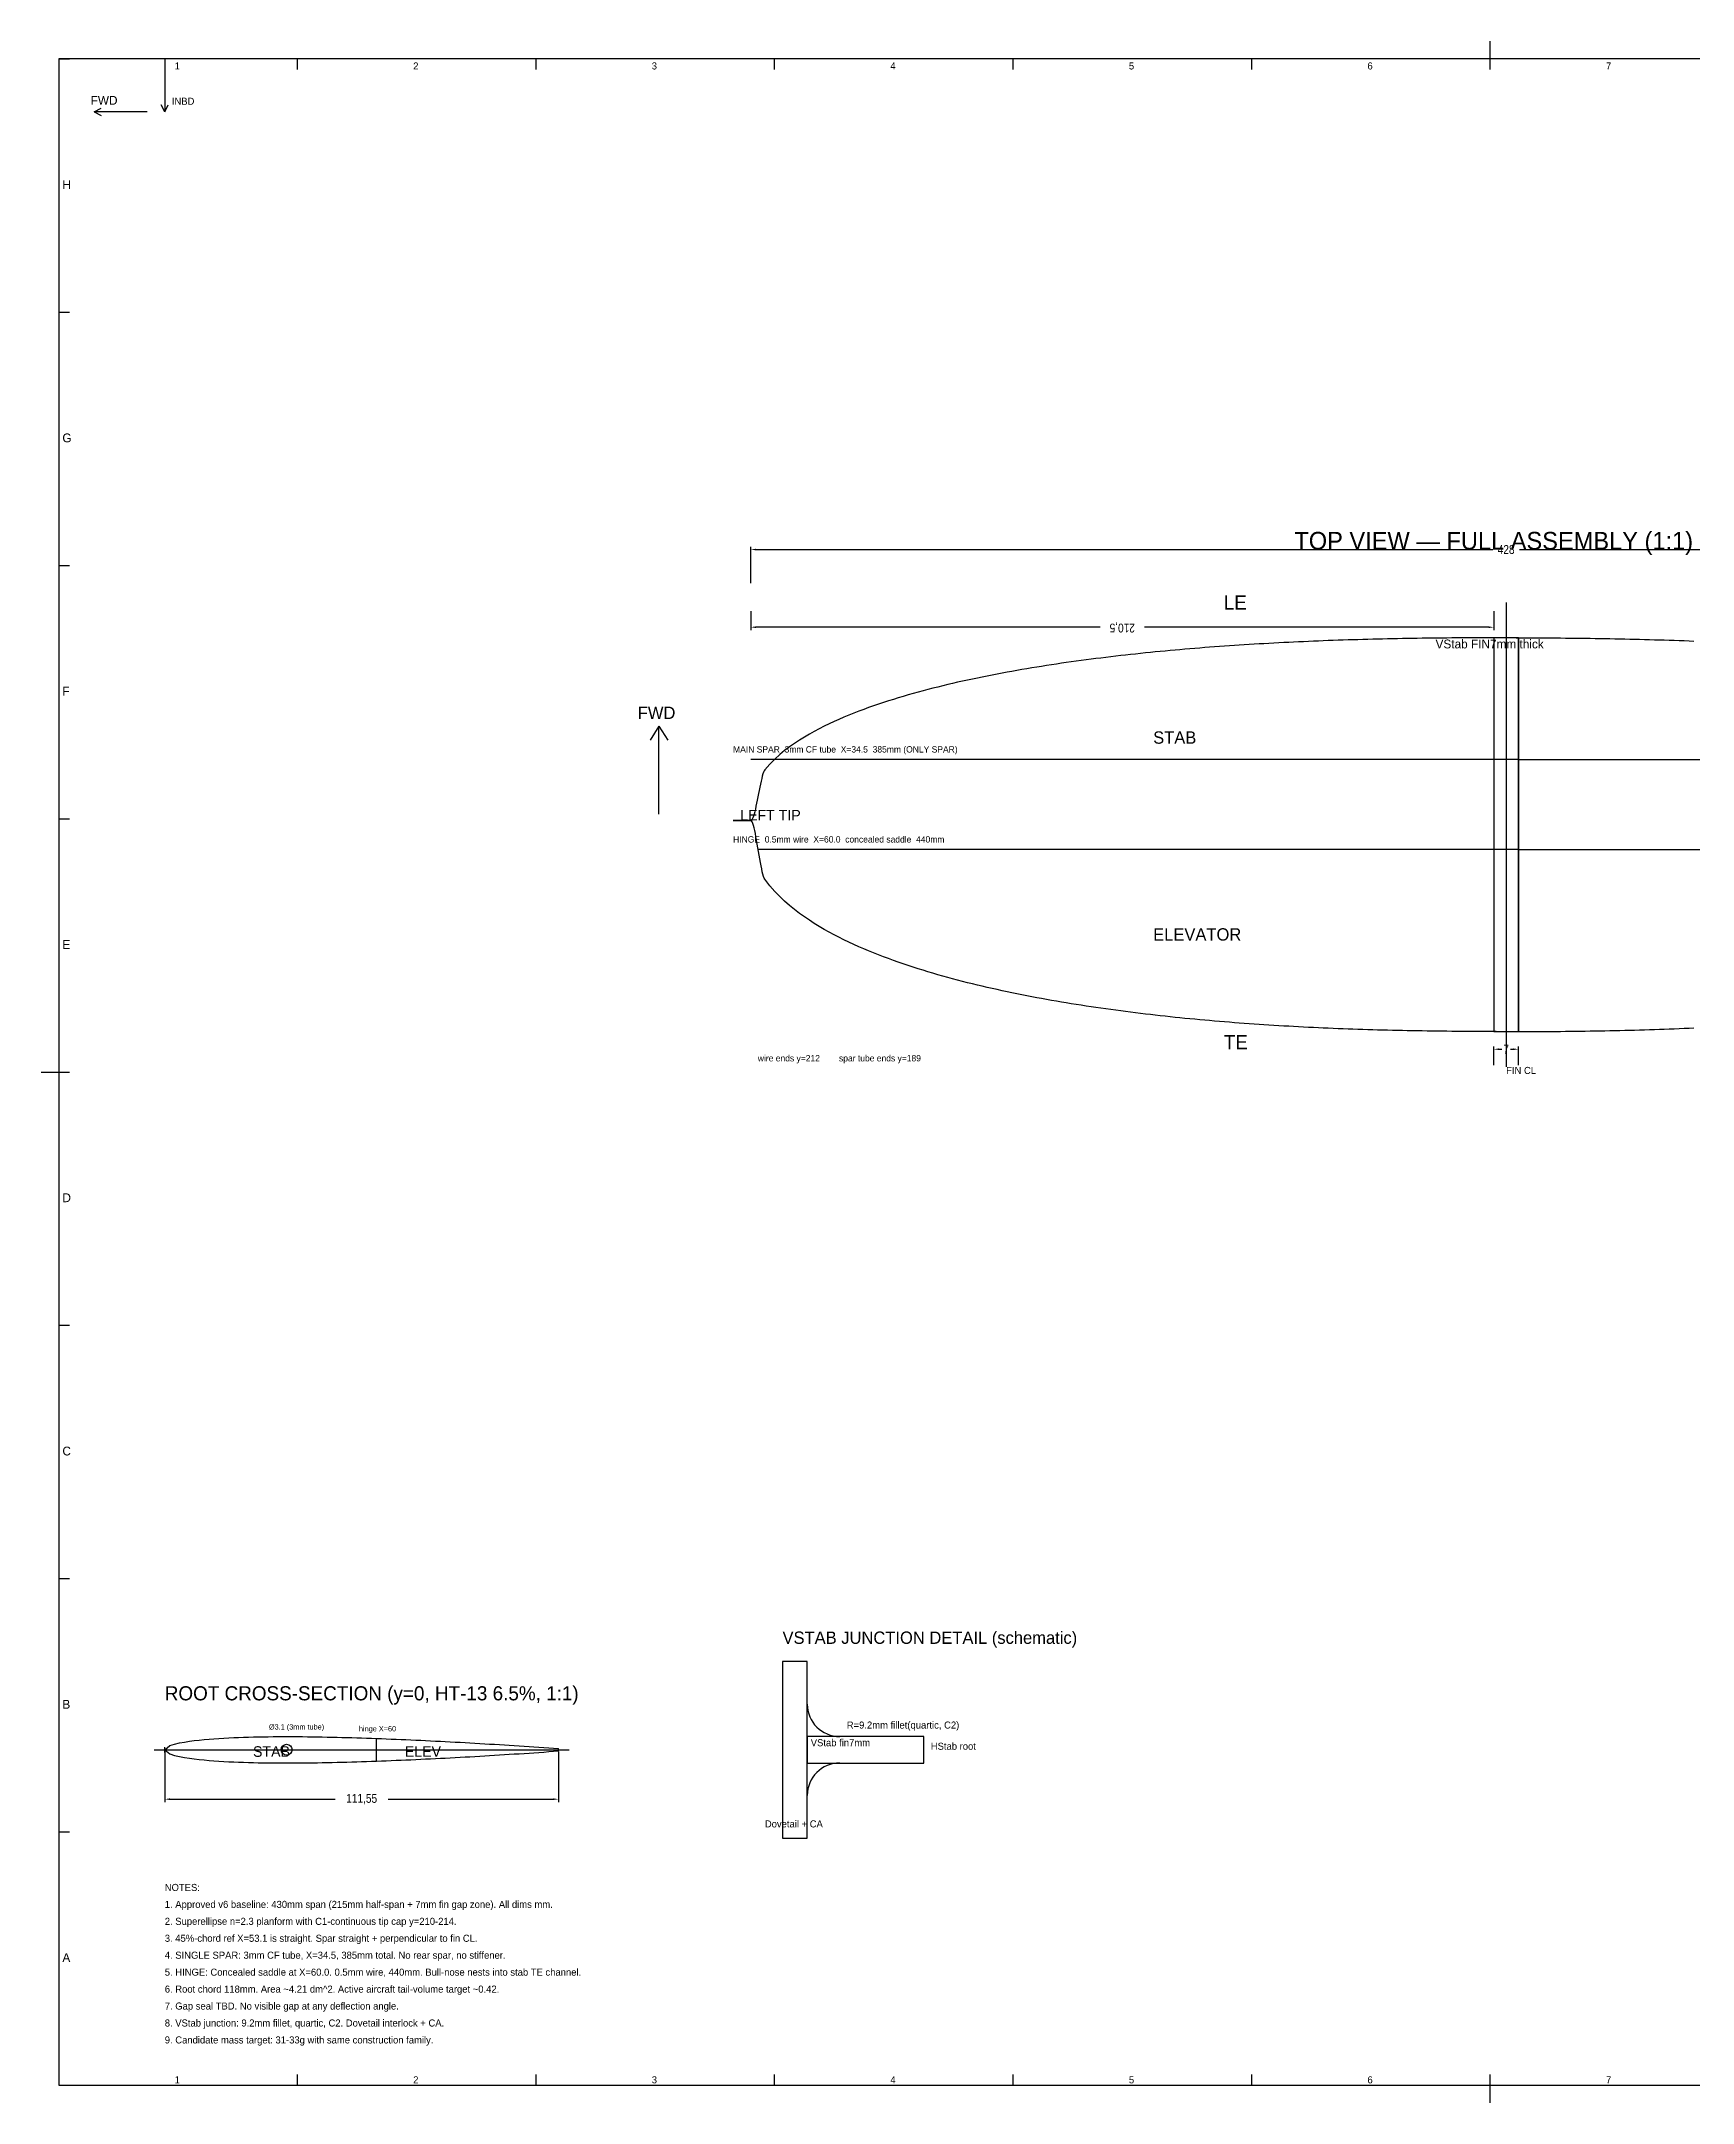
# Model space of a CAD drawing. Header units: metres. Extents: x 15 to 836, y 5 to 589.
# Drawn here: x 15 to 483, y 5 to 589 of the extents above; entities that cross this region are included whole.
import ezdxf

# ---------------------------------------------------------------- set-up
doc = ezdxf.new("R2010")
doc.units = ezdxf.units.M
for name, color, linetype in [('BORDER', 7, 'Continuous'), ('CENTERLINE', 5, 'Continuous'), ('HIDDEN', 7, 'Continuous'), ('ORIENTATION', 7, 'Continuous'), ('OUTLINE', 7, 'Continuous'), ('SECTION', 4, 'Continuous'), ('SPAR', 3, 'Continuous'), ('TEXT', 7, 'Continuous')]:
    doc.layers.add(name, color=color, linetype=linetype)
doc.styles.add('OpenSansCondensed-Light', font='OpenSansCondensed-Light.ttf')
doc.dimstyles.new('AEROFORGE', dxfattribs={"dimtxt": 2.5, "dimasz": 1.5, "dimexe": 0.8, "dimexo": 0.5, "dimgap": 0.6, "dimtad": 1, "dimcen": 2.5, "dimazin": 3, "dimtfac": 1, "dimtmove": 0, "dimatfit": 3})

# ---------------------------------------------------------------- blocks, each defined once
blk = doc.blocks.new('_CLOSEDFILLED')
at = {"color": 0, "linetype": 'BYBLOCK'}
blk.add_solid([(-1, 0.16), (0, 0), (-1, -0.16)], dxfattribs=at)
blk = doc.blocks.new('*D1')
for p, q in [((216, 435.5), (216, 445.8)), ((217.5, 445), (426.25, 445)), ((433.75, 445), (642.5, 445)), ((644, 435.5), (644, 445.8))]:
    blk.add_line(p, q)
at = {"layer": 'Defpoints'}
for p in [(216, 445), (216, 435), (644, 435)]:
    blk.add_point(p, dxfattribs=at)
at = {"xscale": 1.5, "yscale": 1.5, "rotation": 180}
blk.add_blockref('_CLOSEDFILLED', (216, 445), dxfattribs=at)
at = {"xscale": 1.5, "yscale": 1.5}
blk.add_blockref('_CLOSEDFILLED', (644, 445), dxfattribs=at)
at = {"insert": (430, 445), "char_height": 2.5, "attachment_point": 5, "style": 'OpenSansCondensed-Light'}
blk.add_mtext('428', dxfattribs=at)
blk = doc.blocks.new('*D2')
for p, q in [((216, 427.5), (216, 422.2)), ((426.5, 427.5), (426.5, 422.2)), ((315, 423), (217.5, 423)), ((425, 423), (327.5, 423))]:
    blk.add_line(p, q)
at = {"layer": 'Defpoints'}
for p in [(216, 428), (426.5, 428), (426.5, 423)]:
    blk.add_point(p, dxfattribs=at)
at = {"xscale": 1.5, "yscale": 1.5}
for p, rotation in [((216, 423), 180), ((426.5, 423), 360)]:
    blk.add_blockref('_CLOSEDFILLED', p, dxfattribs=dict(at, rotation=rotation))
at = {"insert": (321.25, 423), "char_height": 2.5, "attachment_point": 5, "rotation": 180, "style": 'OpenSansCondensed-Light'}
blk.add_mtext('210,5', dxfattribs=at)
blk = doc.blocks.new('*D4')
for p, q in [((426.5, 298.95), (426.5, 304.25)), ((433.5, 298.95), (433.5, 304.25)), ((428, 303.45), (428.75, 303.45)), ((431.25, 303.45), (432, 303.45))]:
    blk.add_line(p, q)
at = {"layer": 'Defpoints'}
for p in [(426.5, 303.45), (426.5, 298.45), (433.5, 298.45)]:
    blk.add_point(p, dxfattribs=at)
at = {"xscale": 1.5, "yscale": 1.5, "rotation": 180}
blk.add_blockref('_CLOSEDFILLED', (426.5, 303.45), dxfattribs=at)
at = {"xscale": 1.5, "yscale": 1.5}
blk.add_blockref('_CLOSEDFILLED', (433.5, 303.45), dxfattribs=at)
at = {"insert": (430, 303.45), "char_height": 2.5, "attachment_point": 5, "style": 'OpenSansCondensed-Light'}
blk.add_mtext('7', dxfattribs=at)
blk = doc.blocks.new('*D5')
for p, q in [((50, 104.5), (50, 90.2)), ((161.55, 104.5), (161.55, 90.2)), ((51.5, 91), (98.275, 91)), ((113.275, 91), (160.05, 91))]:
    blk.add_line(p, q)
at = {"layer": 'Defpoints'}
for p in [(50, 105), (161.55, 105), (50, 91)]:
    blk.add_point(p, dxfattribs=at)
at = {"xscale": 1.5, "yscale": 1.5, "rotation": 180}
blk.add_blockref('_CLOSEDFILLED', (50, 91), dxfattribs=at)
at = {"xscale": 1.5, "yscale": 1.5}
blk.add_blockref('_CLOSEDFILLED', (161.55, 91), dxfattribs=at)
at = {"insert": (105.775, 91), "char_height": 2.5, "attachment_point": 5, "style": 'OpenSansCondensed-Light'}
blk.add_mtext('111,55', dxfattribs=at)

msp = doc.modelspace()

# ---------------------------------------------------------------- linework, layer by layer
at = {"layer": 'BORDER'}
for p, q in [((831, 584), (20, 584)), ((20, 584), (20, 10)), ((20, 584), (23, 584)), ((87.583, 581), (87.583, 584)), ((155.167, 581), (155.167, 584)), ((222.75, 581), (222.75, 584)), ((290.333, 581), (290.333, 584)), ((357.917, 581), (357.917, 584)), ((425.5, 584), (425.5, 589)), ((425.5, 581), (425.5, 584)), ((20, 512.25), (23, 512.25)), ((20, 440.5), (23, 440.5)), ((20, 368.75), (23, 368.75)), ((15, 297), (20, 297)), ((20, 297), (23, 297)), ((20, 225.25), (23, 225.25)), ((20, 153.5), (23, 153.5)), ((20, 81.75), (23, 81.75)), ((87.583, 10), (87.583, 13)), ((155.167, 10), (155.167, 13)), ((222.75, 10), (222.75, 13)), ((290.333, 10), (290.333, 13)), ((357.917, 10), (357.917, 13)), ((425.5, 10), (425.5, 13)), ((20, 10), (831, 10)), ((425.5, 5), (425.5, 10))]:
    msp.add_line(p, q, dxfattribs=at)
at = {"layer": 'CENTERLINE'}
for p, q in [((430, 430), (430, 298.45)), ((426.5, 360), (218, 360)), ((433.5, 360), (642, 360)), ((110, 101.791), (110, 108.209)), ((47, 105), (164.55, 105))]:
    msp.add_line(p, q, dxfattribs=at)
at = {"layer": 'HIDDEN'}
for p, q in [((241, 385.5), (216, 385.5)), ((433.5, 385.5), (426.5, 385.5)), ((433.5, 360), (426.5, 360))]:
    msp.add_line(p, q, dxfattribs=at)
msp.add_lwpolyline([(426.5, 420), (426.5, 308.45), (433.5, 308.45), (433.5, 420), (426.5, 420)], dxfattribs=at)
at = {"layer": 'ORIENTATION'}
for p, q in [((50, 584), (50, 569)), ((30, 569), (32, 570)), ((45, 569), (30, 569)), ((30, 569), (32, 568)), ((50, 569), (49, 571)), ((50, 569), (51, 571)), ((190, 395), (187.5, 391)), ((190, 370), (190, 395)), ((190, 395), (192.5, 391))]:
    msp.add_line(p, q, dxfattribs=at)
at = {"layer": 'OUTLINE'}
for p, q in [((319.4, 414.784), (318, 414.619)), ((320.8, 414.945), (319.4, 414.784)), ((322.2, 415.103), (320.8, 414.945)), ((323.6, 415.258), (322.2, 415.103)), ((325, 415.409), (323.6, 415.258)), ((326.4, 415.558), (325, 415.409)), ((327.8, 415.703), (326.4, 415.558)), ((329.2, 415.845), (327.8, 415.703)), ((330.6, 415.983), (329.2, 415.845)), ((332, 416.119), (330.6, 415.983)), ((333.4, 416.252), (332, 416.119)), ((334.8, 416.382), (333.4, 416.252)), ((336.2, 416.509), (334.8, 416.382)), ((337.6, 416.633), (336.2, 416.509)), ((339, 416.754), (337.6, 416.633)), ((340.4, 416.873), (339, 416.754)), ((341.8, 416.988), (340.4, 416.873)), ((343.2, 417.101), (341.8, 416.988)), ((344.6, 417.212), (343.2, 417.101)), ((346, 417.32), (344.6, 417.212)), ((347.4, 417.425), (346, 417.32)), ((348.8, 417.527), (347.4, 417.425)), ((350.2, 417.627), (348.8, 417.527)), ((351.6, 417.725), (350.2, 417.627)), ((353, 417.82), (351.6, 417.725)), ((354.4, 417.912), (353, 417.82)), ((355.8, 418.002), (354.4, 417.912)), ((357.2, 418.09), (355.8, 418.002)), ((358.6, 418.176), (357.2, 418.09)), ((360, 418.259), (358.6, 418.176)), ((361.4, 418.339), (360, 418.259)), ((362.8, 418.418), (361.4, 418.339)), ((364.2, 418.494), (362.8, 418.418)), ((365.6, 418.568), (364.2, 418.494)), ((367, 418.64), (365.6, 418.568)), ((368.4, 418.71), (367, 418.64)), ((369.8, 418.777), (368.4, 418.71)), ((371.2, 418.843), (369.8, 418.777)), ((372.6, 418.906), (371.2, 418.843)), ((374, 418.967), (372.6, 418.906)), ((375.4, 419.026), (374, 418.967)), ((376.8, 419.083), (375.4, 419.026)), ((378.2, 419.139), (376.8, 419.083)), ((379.6, 419.192), (378.2, 419.139)), ((381, 419.243), (379.6, 419.192)), ((382.4, 419.292), (381, 419.243)), ((383.8, 419.34), (382.4, 419.292)), ((385.2, 419.385), (383.8, 419.34)), ((386.6, 419.429), (385.2, 419.385)), ((388, 419.47), (386.6, 419.429)), ((389.4, 419.51), (388, 419.47)), ((390.8, 419.549), (389.4, 419.51)), ((392.2, 419.585), (390.8, 419.549)), ((393.6, 419.62), (392.2, 419.585)), ((395, 419.653), (393.6, 419.62)), ((396.4, 419.684), (395, 419.653)), ((397.8, 419.713), (396.4, 419.684)), ((399.2, 419.741), (397.8, 419.713)), ((400.6, 419.768), (399.2, 419.741)), ((402, 419.792), (400.6, 419.768)), ((403.4, 419.816), (402, 419.792)), ((404.8, 419.837), (403.4, 419.816)), ((406.2, 419.857), (404.8, 419.837)), ((407.6, 419.876), (406.2, 419.857)), ((409, 419.893), (407.6, 419.876)), ((410.4, 419.909), (409, 419.893)), ((411.8, 419.923), (410.4, 419.909)), ((413.2, 419.936), (411.8, 419.923)), ((414.6, 419.948), (413.2, 419.936)), ((416, 419.958), (414.6, 419.948)), ((417.4, 419.967), (416, 419.958)), ((418.8, 419.975), (417.4, 419.967)), ((420.2, 419.981), (418.8, 419.975)), ((421.6, 419.987), (420.2, 419.981)), ((423, 419.991), (421.6, 419.987)), ((424.4, 419.995), (423, 419.991)), ((425.8, 419.997), (424.4, 419.995)), ((427.2, 419.999), (425.8, 419.997)), ((426.5, 420), (426.5, 308.45)), ((426.5, 420), (426.5, 419.998)), ((432.8, 419.999), (434.2, 419.997)), ((433.5, 420), (433.5, 308.45)), ((433.5, 420), (433.5, 419.998)), ((434.2, 419.997), (435.6, 419.995)), ((435.6, 419.995), (437, 419.991)), ((437, 419.991), (438.4, 419.987)), ((438.4, 419.987), (439.8, 419.981)), ((439.8, 419.981), (441.2, 419.975)), ((441.2, 419.975), (442.6, 419.967)), ((442.6, 419.967), (444, 419.958)), ((444, 419.958), (445.4, 419.948)), ((445.4, 419.948), (446.8, 419.936)), ((446.8, 419.936), (448.2, 419.923)), ((448.2, 419.923), (449.6, 419.909)), ((449.6, 419.909), (451, 419.893)), ((451, 419.893), (452.4, 419.876)), ((452.4, 419.876), (453.8, 419.857)), ((453.8, 419.857), (455.2, 419.837)), ((455.2, 419.837), (456.6, 419.816)), ((456.6, 419.816), (458, 419.792)), ((458, 419.792), (459.4, 419.768)), ((459.4, 419.768), (460.8, 419.741)), ((460.8, 419.741), (462.2, 419.713)), ((462.2, 419.713), (463.6, 419.684)), ((463.6, 419.684), (465, 419.653)), ((465, 419.653), (466.4, 419.62)), ((466.4, 419.62), (467.8, 419.585)), ((467.8, 419.585), (469.2, 419.549)), ((469.2, 419.549), (470.6, 419.51)), ((470.6, 419.51), (472, 419.47)), ((472, 419.47), (473.4, 419.429)), ((473.4, 419.429), (474.8, 419.385)), ((474.8, 419.385), (476.2, 419.34)), ((476.2, 419.34), (477.6, 419.292)), ((477.6, 419.292), (479, 419.243)), ((479, 419.243), (480.4, 419.192)), ((480.4, 419.192), (481.8, 419.139)), ((481.8, 419.139), (483.2, 419.083)), ((281.6, 408.894), (280.2, 408.606)), ((283, 409.176), (281.6, 408.894)), ((284.4, 409.452), (283, 409.176)), ((285.8, 409.722), (284.4, 409.452)), ((287.2, 409.987), (285.8, 409.722)), ((288.6, 410.246), (287.2, 409.987)), ((290, 410.5), (288.6, 410.246)), ((291.4, 410.748), (290, 410.5)), ((292.8, 410.992), (291.4, 410.748)), ((294.2, 411.23), (292.8, 410.992)), ((295.6, 411.464), (294.2, 411.23)), ((297, 411.693), (295.6, 411.464)), ((298.4, 411.917), (297, 411.693)), ((299.8, 412.137), (298.4, 411.917)), ((301.2, 412.352), (299.8, 412.137)), ((302.6, 412.563), (301.2, 412.352)), ((304, 412.77), (302.6, 412.563)), ((305.4, 412.972), (304, 412.77)), ((306.8, 413.171), (305.4, 412.972)), ((308.2, 413.365), (306.8, 413.171)), ((309.6, 413.556), (308.2, 413.365)), ((311, 413.742), (309.6, 413.556)), ((312.4, 413.925), (311, 413.742)), ((313.8, 414.104), (312.4, 413.925)), ((315.2, 414.279), (313.8, 414.104)), ((316.6, 414.451), (315.2, 414.279)), ((318, 414.619), (316.6, 414.451)), ((257.8, 402.989), (256.4, 402.559)), ((259.2, 403.407), (257.8, 402.989)), ((260.6, 403.815), (259.2, 403.407)), ((262, 404.213), (260.6, 403.815)), ((263.4, 404.6), (262, 404.213)), ((264.8, 404.978), (263.4, 404.6)), ((266.2, 405.348), (264.8, 404.978)), ((267.6, 405.708), (266.2, 405.348)), ((269, 406.06), (267.6, 405.708)), ((270.4, 406.404), (269, 406.06)), ((271.8, 406.74), (270.4, 406.404)), ((273.2, 407.069), (271.8, 406.74)), ((274.6, 407.39), (273.2, 407.069)), ((276, 407.704), (274.6, 407.39)), ((277.4, 408.011), (276, 407.704)), ((278.8, 408.312), (277.4, 408.011)), ((280.2, 408.606), (278.8, 408.312)), ((242.4, 397.497), (241, 396.894)), ((243.8, 398.079), (242.4, 397.497)), ((245.2, 398.642), (243.8, 398.079)), ((246.6, 399.186), (245.2, 398.642)), ((248, 399.712), (246.6, 399.186)), ((249.4, 400.222), (248, 399.712)), ((250.8, 400.717), (249.4, 400.222)), ((252.2, 401.198), (250.8, 400.717)), ((253.6, 401.664), (252.2, 401.198)), ((255, 402.118), (253.6, 401.664)), ((256.4, 402.559), (255, 402.118)), ((231.2, 391.885), (229.8, 391.017)), ((232.6, 392.705), (231.2, 391.885)), ((234, 393.484), (232.6, 392.705)), ((235.4, 394.227), (234, 393.484)), ((236.8, 394.936), (235.4, 394.227)), ((238.2, 395.615), (236.8, 394.936)), ((239.6, 396.267), (238.2, 395.615)), ((241, 396.894), (239.6, 396.267)), ((222.8, 385.646), (221.4, 384.242)), ((224.2, 386.906), (222.8, 385.646)), ((225.6, 388.054), (224.2, 386.906)), ((227, 389.112), (225.6, 388.054)), ((228.4, 390.096), (227, 389.112)), ((229.8, 391.017), (228.4, 390.096)), ((219.1, 380.118), (218.92, 379.352)), ((219.28, 380.814), (219.1, 380.118)), ((219.46, 381.428), (219.28, 380.814)), ((219.64, 381.946), (219.46, 381.428)), ((219.82, 382.355), (219.64, 381.946)), ((220, 382.642), (219.82, 382.355)), ((221.4, 384.242), (220, 382.642)), ((217.84, 374.021), (217.66, 373.132)), ((218.02, 374.932), (217.84, 374.021)), ((218.2, 375.851), (218.02, 374.932)), ((218.38, 376.765), (218.2, 375.851)), ((218.56, 377.662), (218.38, 376.765)), ((218.74, 378.529), (218.56, 377.662)), ((218.92, 379.352), (218.74, 378.529)), ((211.18, 368.25), (211, 368.25)), ((211.18, 368.25), (211, 368.25)), ((211, 368.25), (211.392, 368.25)), ((211.392, 368.25), (211, 368.25)), ((211.36, 368.25), (211.18, 368.25)), ((211.36, 368.25), (211.18, 368.25)), ((211.54, 368.25), (211.36, 368.25)), ((211.54, 368.25), (211.36, 368.25)), ((211.392, 368.25), (211.768, 368.25)), ((211.768, 368.25), (211.392, 368.25)), ((211.72, 368.25), (211.54, 368.25)), ((211.72, 368.25), (211.54, 368.25)), ((211.9, 368.25), (211.72, 368.25)), ((211.9, 368.25), (211.72, 368.25)), ((211.768, 368.25), (212.128, 368.25)), ((212.128, 368.25), (211.768, 368.25)), ((212.08, 368.25), (211.9, 368.25)), ((212.08, 368.25), (211.9, 368.25)), ((212.26, 368.25), (212.08, 368.25)), ((212.26, 368.25), (212.08, 368.25)), ((212.128, 368.25), (212.472, 368.25)), ((212.472, 368.25), (212.128, 368.25)), ((212.44, 368.25), (212.26, 368.25)), ((212.44, 368.25), (212.26, 368.25)), ((212.62, 368.25), (212.44, 368.25)), ((212.62, 368.25), (212.44, 368.25)), ((212.472, 368.25), (212.8, 368.25)), ((212.8, 368.25), (212.472, 368.25)), ((212.8, 368.25), (212.62, 368.25)), ((212.8, 368.25), (212.62, 368.25)), ((212.98, 368.25), (212.8, 368.25)), ((212.98, 368.25), (212.8, 368.25)), ((212.8, 368.25), (213.112, 368.25)), ((213.112, 368.25), (212.8, 368.25)), ((213.16, 368.25), (212.98, 368.25)), ((213.16, 368.25), (212.98, 368.25)), ((213.112, 368.25), (213.408, 368.25)), ((213.408, 368.25), (213.112, 368.25)), ((213.34, 368.25), (213.16, 368.25)), ((213.34, 368.25), (213.16, 368.25)), ((213.52, 368.25), (213.34, 368.25)), ((213.52, 368.25), (213.34, 368.25)), ((213.408, 368.25), (213.688, 368.25)), ((213.688, 368.25), (213.408, 368.25)), ((213.7, 368.25), (213.52, 368.25)), ((213.7, 368.25), (213.52, 368.25)), ((213.688, 368.25), (213.952, 368.25)), ((213.952, 368.25), (213.688, 368.25)), ((213.88, 368.25), (213.7, 368.25)), ((213.88, 368.25), (213.7, 368.25)), ((214.06, 368.25), (213.88, 368.25)), ((214.06, 368.25), (213.88, 368.25)), ((213.952, 368.25), (214.2, 368.25)), ((214.2, 368.25), (213.952, 368.25)), ((214.24, 368.25), (214.06, 368.25)), ((214.24, 368.25), (214.06, 368.25)), ((214.2, 368.25), (214.432, 368.25)), ((214.432, 368.25), (214.2, 368.25)), ((214.42, 368.25), (214.24, 368.25)), ((214.42, 368.25), (214.24, 368.25)), ((214.6, 368.25), (214.42, 368.25)), ((214.6, 368.25), (214.42, 368.25)), ((214.432, 368.25), (214.648, 368.25)), ((214.648, 368.25), (214.432, 368.25)), ((214.78, 368.25), (214.6, 368.25)), ((214.78, 368.25), (214.6, 368.25)), ((214.648, 368.25), (214.848, 368.25)), ((214.848, 368.25), (214.648, 368.25)), ((214.96, 368.25), (214.78, 368.25)), ((214.96, 368.25), (214.78, 368.25)), ((214.848, 368.25), (215.032, 368.25)), ((215.032, 368.25), (214.848, 368.25)), ((215.14, 368.25), (214.96, 368.25)), ((215.14, 368.25), (214.96, 368.25)), ((215.032, 368.25), (215.2, 368.25)), ((215.2, 368.25), (215.032, 368.25)), ((215.32, 368.25), (215.14, 368.25)), ((215.32, 368.25), (215.14, 368.25)), ((215.2, 368.25), (215.352, 368.25)), ((215.352, 368.25), (215.2, 368.25)), ((215.5, 368.25), (215.32, 368.25)), ((215.5, 368.25), (215.32, 368.25)), ((215.352, 368.25), (215.488, 368.25)), ((215.488, 368.25), (215.352, 368.25)), ((215.488, 368.25), (215.608, 368.25)), ((215.608, 368.25), (215.488, 368.25)), ((215.68, 368.25), (215.5, 368.25)), ((215.68, 368.25), (215.5, 368.25)), ((215.608, 368.25), (215.712, 368.25)), ((215.712, 368.25), (215.608, 368.25)), ((215.86, 368.25), (215.68, 368.25)), ((215.86, 368.25), (215.68, 368.25)), ((215.712, 368.25), (215.8, 368.25)), ((215.8, 368.25), (215.712, 368.25)), ((215.8, 368.25), (215.872, 368.25)), ((215.872, 368.25), (215.8, 368.25)), ((216.04, 368.254), (215.86, 368.25)), ((216.04, 368.246), (215.86, 368.25)), ((215.872, 368.25), (215.928, 368.25)), ((215.928, 368.25), (215.872, 368.25)), ((215.928, 368.25), (215.968, 368.25)), ((215.968, 368.25), (215.928, 368.25)), ((215.968, 368.25), (215.992, 368.25)), ((215.992, 368.25), (215.968, 368.25)), ((215.992, 368.25), (216, 368.25)), ((216, 368.25), (215.992, 368.25)), ((216.22, 368.362), (216.04, 368.254)), ((216.22, 368.121), (216.04, 368.246)), ((216.4, 368.609), (216.22, 368.362)), ((216.4, 367.836), (216.22, 368.121)), ((216.58, 368.981), (216.4, 368.609)), ((216.76, 369.467), (216.58, 368.981)), ((216.94, 370.053), (216.76, 369.467)), ((217.12, 370.725), (216.94, 370.053)), ((217.3, 371.471), (217.12, 370.725)), ((217.48, 372.278), (217.3, 371.471)), ((217.66, 373.132), (217.48, 372.278)), ((216.58, 367.405), (216.4, 367.836)), ((216.76, 366.844), (216.58, 367.405)), ((216.94, 366.167), (216.76, 366.844)), ((217.12, 365.39), (216.94, 366.167)), ((217.3, 364.528), (217.12, 365.39)), ((217.48, 363.596), (217.3, 364.528)), ((217.66, 362.609), (217.48, 363.596)), ((217.84, 361.581), (217.66, 362.609)), ((218.02, 360.529), (217.84, 361.581)), ((218.2, 359.467), (218.02, 360.529)), ((218.38, 358.41), (218.2, 359.467)), ((218.56, 357.374), (218.38, 358.41)), ((218.74, 356.372), (218.56, 357.374)), ((218.92, 355.422), (218.74, 356.372)), ((219.1, 354.536), (218.92, 355.422)), ((219.28, 353.732), (219.1, 354.536)), ((219.46, 353.022), (219.28, 353.732)), ((219.64, 352.424), (219.46, 353.022)), ((219.82, 351.951), (219.64, 352.424)), ((220, 351.62), (219.82, 351.951)), ((221.4, 349.77), (220, 351.62)), ((222.8, 348.148), (221.4, 349.77)), ((224.2, 346.692), (222.8, 348.148)), ((225.6, 345.366), (224.2, 346.692)), ((227, 344.143), (225.6, 345.366)), ((228.4, 343.006), (227, 344.143)), ((229.8, 341.941), (228.4, 343.006)), ((231.2, 340.939), (229.8, 341.941)), ((232.6, 339.991), (231.2, 340.939)), ((234, 339.09), (232.6, 339.991)), ((235.4, 338.233), (234, 339.09)), ((236.8, 337.413), (235.4, 338.233)), ((238.2, 336.628), (236.8, 337.413)), ((239.6, 335.875), (238.2, 336.628)), ((241, 335.151), (239.6, 335.875)), ((242.4, 334.453), (241, 335.151)), ((243.8, 333.781), (242.4, 334.453)), ((245.2, 333.131), (243.8, 333.781)), ((246.6, 332.502), (245.2, 333.131)), ((248, 331.894), (246.6, 332.502)), ((249.4, 331.304), (248, 331.894)), ((250.8, 330.732), (249.4, 331.304)), ((252.2, 330.177), (250.8, 330.732)), ((253.6, 329.638), (252.2, 330.177)), ((255, 329.114), (253.6, 329.638)), ((256.4, 328.604), (255, 329.114)), ((257.8, 328.107), (256.4, 328.604)), ((259.2, 327.624), (257.8, 328.107)), ((260.6, 327.153), (259.2, 327.624)), ((262, 326.693), (260.6, 327.153)), ((263.4, 326.245), (262, 326.693)), ((264.8, 325.808), (263.4, 326.245)), ((266.2, 325.382), (264.8, 325.808)), ((267.6, 324.965), (266.2, 325.382)), ((269, 324.558), (267.6, 324.965)), ((270.4, 324.161), (269, 324.558)), ((271.8, 323.773), (270.4, 324.161)), ((273.2, 323.393), (271.8, 323.773)), ((274.6, 323.022), (273.2, 323.393)), ((276, 322.659), (274.6, 323.022)), ((277.4, 322.304), (276, 322.659)), ((278.8, 321.956), (277.4, 322.304)), ((280.2, 321.616), (278.8, 321.956)), ((281.6, 321.283), (280.2, 321.616)), ((283, 320.958), (281.6, 321.283)), ((284.4, 320.639), (283, 320.958)), ((285.8, 320.327), (284.4, 320.639)), ((287.2, 320.021), (285.8, 320.327)), ((288.6, 319.721), (287.2, 320.021)), ((290, 319.428), (288.6, 319.721)), ((291.4, 319.141), (290, 319.428)), ((292.8, 318.86), (291.4, 319.141)), ((294.2, 318.584), (292.8, 318.86)), ((295.6, 318.314), (294.2, 318.584)), ((297, 318.049), (295.6, 318.314)), ((298.4, 317.79), (297, 318.049)), ((299.8, 317.536), (298.4, 317.79)), ((301.2, 317.288), (299.8, 317.536)), ((302.6, 317.044), (301.2, 317.288)), ((304, 316.805), (302.6, 317.044)), ((305.4, 316.571), (304, 316.805)), ((306.8, 316.342), (305.4, 316.571)), ((308.2, 316.117), (306.8, 316.342)), ((309.6, 315.897), (308.2, 316.117)), ((311, 315.681), (309.6, 315.897)), ((312.4, 315.47), (311, 315.681)), ((313.8, 315.263), (312.4, 315.47)), ((315.2, 315.061), (313.8, 315.263)), ((316.6, 314.862), (315.2, 315.061)), ((318, 314.668), (316.6, 314.862)), ((319.4, 314.477), (318, 314.668)), ((320.8, 314.291), (319.4, 314.477)), ((322.2, 314.108), (320.8, 314.291)), ((323.6, 313.93), (322.2, 314.108)), ((325, 313.755), (323.6, 313.93)), ((326.4, 313.583), (325, 313.755)), ((327.8, 313.416), (326.4, 313.583)), ((329.2, 313.252), (327.8, 313.416)), ((330.6, 313.091), (329.2, 313.252)), ((332, 312.935), (330.6, 313.091)), ((333.4, 312.781), (332, 312.935)), ((334.8, 312.631), (333.4, 312.781)), ((336.2, 312.484), (334.8, 312.631)), ((337.6, 312.341), (336.2, 312.484)), ((339, 312.201), (337.6, 312.341)), ((340.4, 312.064), (339, 312.201)), ((341.8, 311.93), (340.4, 312.064)), ((343.2, 311.799), (341.8, 311.93)), ((344.6, 311.672), (343.2, 311.799)), ((346, 311.547), (344.6, 311.672)), ((347.4, 311.426), (346, 311.547)), ((348.8, 311.307), (347.4, 311.426)), ((350.2, 311.192), (348.8, 311.307)), ((351.6, 311.079), (350.2, 311.192)), ((353, 310.969), (351.6, 311.079)), ((354.4, 310.862), (353, 310.969)), ((355.8, 310.758), (354.4, 310.862)), ((357.2, 310.657), (355.8, 310.758)), ((358.6, 310.558), (357.2, 310.657)), ((360, 310.462), (358.6, 310.558)), ((361.4, 310.369), (360, 310.462)), ((362.8, 310.278), (361.4, 310.369)), ((364.2, 310.19), (362.8, 310.278)), ((365.6, 310.104), (364.2, 310.19)), ((367, 310.021), (365.6, 310.104)), ((368.4, 309.941), (367, 310.021)), ((369.8, 309.863), (368.4, 309.941)), ((371.2, 309.787), (369.8, 309.863)), ((372.6, 309.714), (371.2, 309.787)), ((374, 309.644), (372.6, 309.714)), ((375.4, 309.575), (374, 309.644)), ((376.8, 309.509), (375.4, 309.575)), ((378.2, 309.445), (376.8, 309.509)), ((379.6, 309.384), (378.2, 309.445)), ((381, 309.325), (379.6, 309.384)), ((382.4, 309.268), (381, 309.325)), ((383.8, 309.213), (382.4, 309.268)), ((385.2, 309.161), (383.8, 309.213)), ((386.6, 309.11), (385.2, 309.161)), ((388, 309.062), (386.6, 309.11)), ((389.4, 309.016), (388, 309.062)), ((390.8, 308.972), (389.4, 309.016)), ((392.2, 308.93), (390.8, 308.972)), ((393.6, 308.89), (392.2, 308.93)), ((395, 308.851), (393.6, 308.89)), ((396.4, 308.815), (395, 308.851)), ((397.8, 308.781), (396.4, 308.815)), ((399.2, 308.749), (397.8, 308.781)), ((400.6, 308.718), (399.2, 308.749)), ((402, 308.69), (400.6, 308.718)), ((403.4, 308.663), (402, 308.69)), ((404.8, 308.638), (403.4, 308.663)), ((406.2, 308.615), (404.8, 308.638)), ((407.6, 308.593), (406.2, 308.615)), ((409, 308.574), (407.6, 308.593)), ((410.4, 308.555), (409, 308.574)), ((411.8, 308.539), (410.4, 308.555)), ((413.2, 308.524), (411.8, 308.539)), ((414.6, 308.511), (413.2, 308.524)), ((416, 308.499), (414.6, 308.511)), ((417.4, 308.488), (416, 308.499)), ((418.8, 308.479), (417.4, 308.488)), ((420.2, 308.471), (418.8, 308.479)), ((421.6, 308.465), (420.2, 308.471)), ((423, 308.46), (421.6, 308.465)), ((424.4, 308.456), (423, 308.46)), ((425.8, 308.453), (424.4, 308.456)), ((427.2, 308.451), (425.8, 308.453)), ((426.5, 308.45), (426.5, 308.452)), ((432.8, 308.451), (434.2, 308.453)), ((433.5, 308.45), (433.5, 308.452)), ((434.2, 308.453), (435.6, 308.456)), ((435.6, 308.456), (437, 308.46)), ((437, 308.46), (438.4, 308.465)), ((438.4, 308.465), (439.8, 308.471)), ((439.8, 308.471), (441.2, 308.479)), ((441.2, 308.479), (442.6, 308.488)), ((442.6, 308.488), (444, 308.499)), ((444, 308.499), (445.4, 308.511)), ((445.4, 308.511), (446.8, 308.524)), ((446.8, 308.524), (448.2, 308.539)), ((448.2, 308.539), (449.6, 308.555)), ((449.6, 308.555), (451, 308.574)), ((451, 308.574), (452.4, 308.593)), ((452.4, 308.593), (453.8, 308.615)), ((453.8, 308.615), (455.2, 308.638)), ((455.2, 308.638), (456.6, 308.663)), ((456.6, 308.663), (458, 308.69)), ((458, 308.69), (459.4, 308.718)), ((459.4, 308.718), (460.8, 308.749)), ((460.8, 308.749), (462.2, 308.781)), ((462.2, 308.781), (463.6, 308.815)), ((463.6, 308.815), (465, 308.851)), ((465, 308.851), (466.4, 308.89)), ((466.4, 308.89), (467.8, 308.93)), ((467.8, 308.93), (469.2, 308.972)), ((469.2, 308.972), (470.6, 309.016)), ((470.6, 309.016), (472, 309.062)), ((472, 309.062), (473.4, 309.11)), ((473.4, 309.11), (474.8, 309.161)), ((474.8, 309.161), (476.2, 309.213)), ((476.2, 309.213), (477.6, 309.268)), ((477.6, 309.268), (479, 309.325)), ((479, 309.325), (480.4, 309.384)), ((480.4, 309.384), (481.8, 309.445)), ((481.8, 309.445), (483.2, 309.509)), ((50, 105), (51.394, 106.163)), ((50, 104.239), (50, 105.761)), ((51.394, 106.163), (52.789, 106.606)), ((52.789, 106.606), (54.183, 106.928)), ((54.183, 106.928), (55.578, 107.186)), ((55.578, 107.186), (56.972, 107.401)), ((56.972, 107.401), (58.366, 107.585)), ((58.366, 107.585), (59.761, 107.745)), ((59.761, 107.745), (61.155, 107.885)), ((61.155, 107.885), (62.549, 108.009)), ((62.549, 108.009), (63.944, 108.118)), ((63.944, 108.118), (65.338, 108.215)), ((65.338, 108.215), (66.733, 108.3)), ((66.733, 108.3), (68.127, 108.376)), ((68.127, 108.376), (69.521, 108.443)), ((69.521, 108.443), (70.916, 108.501)), ((70.916, 108.501), (72.31, 108.552)), ((72.31, 108.552), (73.704, 108.595)), ((73.704, 108.595), (75.099, 108.632)), ((75.099, 108.632), (76.493, 108.663)), ((76.493, 108.663), (77.888, 108.688)), ((77.888, 108.688), (79.282, 108.708)), ((79.282, 108.708), (80.676, 108.722)), ((80.676, 108.722), (82.071, 108.732)), ((82.071, 108.732), (83.465, 108.737)), ((83.465, 108.737), (84.859, 108.738)), ((84.859, 108.738), (86.254, 108.735)), ((86.254, 108.735), (87.648, 108.728)), ((87.648, 108.728), (89.043, 108.718)), ((89.043, 108.718), (90.437, 108.703)), ((90.437, 108.703), (91.831, 108.686)), ((91.831, 108.686), (93.226, 108.665)), ((93.226, 108.665), (94.62, 108.641)), ((94.62, 108.641), (96.014, 108.615)), ((96.014, 108.615), (97.409, 108.585)), ((97.409, 108.585), (98.803, 108.553)), ((98.803, 108.553), (100.197, 108.518)), ((100.197, 108.518), (101.592, 108.481)), ((101.592, 108.481), (102.986, 108.441)), ((102.986, 108.441), (104.381, 108.399)), ((104.381, 108.399), (105.775, 108.355)), ((105.775, 108.355), (107.169, 108.309)), ((107.169, 108.309), (108.564, 108.261)), ((108.564, 108.261), (109.958, 108.211)), ((109.958, 108.211), (111.352, 108.159)), ((111.352, 108.159), (112.747, 108.105)), ((112.747, 108.105), (114.141, 108.049)), ((114.141, 108.049), (115.536, 107.992)), ((115.536, 107.992), (116.93, 107.933)), ((116.93, 107.933), (118.324, 107.872)), ((118.324, 107.872), (119.719, 107.81)), ((119.719, 107.81), (121.113, 107.747)), ((121.113, 107.747), (122.507, 107.682)), ((122.507, 107.682), (123.902, 107.615)), ((123.902, 107.615), (125.296, 107.547)), ((125.296, 107.547), (126.691, 107.478)), ((126.691, 107.478), (128.085, 107.408)), ((128.085, 107.408), (129.479, 107.336)), ((129.479, 107.336), (130.874, 107.263)), ((130.874, 107.263), (132.268, 107.188)), ((132.268, 107.188), (133.662, 107.112)), ((133.662, 107.112), (135.057, 107.035)), ((135.057, 107.035), (136.451, 106.957)), ((136.451, 106.957), (137.846, 106.878)), ((137.846, 106.878), (139.24, 106.797)), ((139.24, 106.797), (140.634, 106.715)), ((140.634, 106.715), (142.029, 106.632)), ((142.029, 106.632), (143.423, 106.548)), ((143.423, 106.548), (144.817, 106.462)), ((144.817, 106.462), (146.212, 106.376)), ((146.212, 106.376), (147.606, 106.288)), ((147.606, 106.288), (149.001, 106.198)), ((149.001, 106.198), (150.395, 106.108)), ((150.395, 106.108), (151.789, 106.016)), ((151.789, 106.016), (153.184, 105.923)), ((153.184, 105.923), (154.578, 105.829)), ((154.578, 105.829), (155.972, 105.733)), ((155.972, 105.733), (157.367, 105.636)), ((157.367, 105.636), (158.761, 105.537)), ((158.761, 105.537), (160.156, 105.437)), ((160.156, 105.437), (161.55, 105.336)), ((161.55, 104.664), (161.55, 105.336)), ((50, 105), (51.394, 103.837)), ((51.394, 103.837), (52.789, 103.394)), ((52.789, 103.394), (54.183, 103.072)), ((54.183, 103.072), (55.578, 102.814)), ((55.578, 102.814), (56.972, 102.599)), ((56.972, 102.599), (58.366, 102.415)), ((58.366, 102.415), (59.761, 102.255)), ((59.761, 102.255), (61.155, 102.115)), ((61.155, 102.115), (62.549, 101.991)), ((62.549, 101.991), (63.944, 101.882)), ((63.944, 101.882), (65.338, 101.785)), ((65.338, 101.785), (66.733, 101.7)), ((66.733, 101.7), (68.127, 101.624)), ((68.127, 101.624), (69.521, 101.557)), ((69.521, 101.557), (70.916, 101.499)), ((70.916, 101.499), (72.31, 101.448)), ((72.31, 101.448), (73.704, 101.405)), ((73.704, 101.405), (75.099, 101.368)), ((75.099, 101.368), (76.493, 101.337)), ((76.493, 101.337), (77.888, 101.312)), ((77.888, 101.312), (79.282, 101.292)), ((79.282, 101.292), (80.676, 101.278)), ((80.676, 101.278), (82.071, 101.268)), ((82.071, 101.268), (83.465, 101.263)), ((83.465, 101.263), (84.859, 101.262)), ((84.859, 101.262), (86.254, 101.265)), ((86.254, 101.265), (87.648, 101.272)), ((87.648, 101.272), (89.043, 101.282)), ((89.043, 101.282), (90.437, 101.297)), ((90.437, 101.297), (91.831, 101.314)), ((91.831, 101.314), (93.226, 101.335)), ((93.226, 101.335), (94.62, 101.359)), ((94.62, 101.359), (96.014, 101.385)), ((96.014, 101.385), (97.409, 101.415)), ((97.409, 101.415), (98.803, 101.447)), ((98.803, 101.447), (100.197, 101.482)), ((100.197, 101.482), (101.592, 101.519)), ((101.592, 101.519), (102.986, 101.559)), ((102.986, 101.559), (104.381, 101.601)), ((104.381, 101.601), (105.775, 101.645)), ((105.775, 101.645), (107.169, 101.691)), ((107.169, 101.691), (108.564, 101.739)), ((108.564, 101.739), (109.958, 101.789)), ((109.958, 101.789), (111.352, 101.841)), ((111.352, 101.841), (112.747, 101.895)), ((112.747, 101.895), (114.141, 101.951)), ((114.141, 101.951), (115.536, 102.008)), ((115.536, 102.008), (116.93, 102.067)), ((116.93, 102.067), (118.324, 102.128)), ((118.324, 102.128), (119.719, 102.19)), ((119.719, 102.19), (121.113, 102.253)), ((121.113, 102.253), (122.507, 102.318)), ((122.507, 102.318), (123.902, 102.385)), ((123.902, 102.385), (125.296, 102.453)), ((125.296, 102.453), (126.691, 102.522)), ((126.691, 102.522), (128.085, 102.592)), ((128.085, 102.592), (129.479, 102.664)), ((129.479, 102.664), (130.874, 102.737)), ((130.874, 102.737), (132.268, 102.812)), ((132.268, 102.812), (133.662, 102.888)), ((133.662, 102.888), (135.057, 102.965)), ((135.057, 102.965), (136.451, 103.043)), ((136.451, 103.043), (137.846, 103.122)), ((137.846, 103.122), (139.24, 103.203)), ((139.24, 103.203), (140.634, 103.285)), ((140.634, 103.285), (142.029, 103.368)), ((142.029, 103.368), (143.423, 103.452)), ((143.423, 103.452), (144.817, 103.538)), ((144.817, 103.538), (146.212, 103.624)), ((146.212, 103.624), (147.606, 103.712)), ((147.606, 103.712), (149.001, 103.802)), ((149.001, 103.802), (150.395, 103.892)), ((150.395, 103.892), (151.789, 103.984)), ((151.789, 103.984), (153.184, 104.077)), ((153.184, 104.077), (154.578, 104.171)), ((154.578, 104.171), (155.972, 104.267)), ((155.972, 104.267), (157.367, 104.364)), ((157.367, 104.364), (158.761, 104.463)), ((158.761, 104.463), (160.156, 104.563)), ((160.156, 104.563), (161.55, 104.664))]:
    msp.add_line(p, q, dxfattribs=at)
for points in [[(225, 80), (232, 80), (232, 130), (225, 130), (225, 80)], [(232, 101.25), (265, 101.25), (265, 108.75), (232, 108.75), (232, 101.25)]]:
    msp.add_lwpolyline(points, dxfattribs=at)
at = {"layer": 'SECTION'}
for centre, start, end in [((241.2, 117.95), 180, 270), ((241.2, 92.05), 90, 180)]:
    msp.add_arc(centre, 9.2, start, end, dxfattribs=at)
at = {"layer": 'SPAR'}
for p, q in [((426.5, 385.5), (241, 385.5)), ((433.5, 385.5), (619, 385.5))]:
    msp.add_line(p, q, dxfattribs=at)
msp.add_circle((84.5, 105), 1.55, dxfattribs=at)

# ---------------------------------------------------------------- texts
at = {"layer": 'BORDER'}
for s, height, p in [('1', 2, (52.792, 581)), ('2', 2, (120.375, 581)), ('3', 2, (187.958, 581)), ('4', 2, (255.542, 581)), ('5', 2, (323.125, 581)), ('6', 2, (390.708, 581)), ('7', 2, (458.292, 581)), ('H', 2.5, (21, 547.125)), ('G', 2.5, (21, 475.375)), ('F', 2.5, (21, 403.625)), ('E', 2.5, (21, 331.875)), ('D', 2.5, (21, 260.125)), ('C', 2.5, (21, 188.375)), ('B', 2.5, (21, 116.625)), ('A', 2.5, (21, 44.875)), ('1', 2, (52.792, 10.5)), ('2', 2, (120.375, 10.5)), ('3', 2, (187.958, 10.5)), ('4', 2, (255.542, 10.5)), ('5', 2, (323.125, 10.5)), ('6', 2, (390.708, 10.5)), ('7', 2, (458.292, 10.5))]:
    msp.add_text(s, height=height, dxfattribs=at).set_placement(p)
at = {"layer": 'ORIENTATION'}
for s, height, p in [('FWD', 2.5, (29, 571)), ('INBD', 2, (52, 571)), ('FWD', 3.5, (184, 397))]:
    msp.add_text(s, height=height, dxfattribs=at).set_placement(p)
at = {"layer": 'SECTION'}
msp.add_text('R=9.2mm fillet(quartic, C2)', height=2, dxfattribs=at).set_placement((243.2, 111))
at = {"layer": 'TEXT'}
for s, height, p in [('TOP VIEW — FULL ASSEMBLY (1:1)', 5, (370, 445)), ('LE', 4, (350, 428)), ('VStab FIN7mm thick', 2.5, (410, 417)), ('STAB', 3.5, (330, 390)), ('MAIN SPAR  3mm CF tube  X=34.5  385mm (ONLY SPAR)', 1.8, (211, 387.5)), ('LEFT TIP', 3, (213, 368.25)), ('HINGE  0.5mm wire  X=60.0  concealed saddle  440mm', 1.8, (211, 362)), ('ELEVATOR', 3.5, (330, 334.225)), ('TE', 4, (350, 303.45)), ('wire ends y=212', 1.8, (218, 300)), ('spar tube ends y=189', 1.8, (241, 300)), ('FIN CL', 2, (430, 296.45)), ('VSTAB JUNCTION DETAIL (schematic)', 3.5, (225, 135)), ('ROOT CROSS-SECTION (y=0, HT-13 6.5%, 1:1)', 4, (50, 119)), ('Ø3.1 (3mm tube)', 1.5, (79.5, 110.739)), ('hinge X=60', 1.5, (105, 110.209)), ('STAB', 3, (75, 103)), ('ELEV', 3, (118, 103)), ('VStab fin7mm', 2, (233, 106)), ('HStab root', 2, (267, 105)), ('Dovetail + CA', 2, (220, 83)), ('NOTES:', 2, (50, 65)), ('1. Approved v6 baseline: 430mm span (215mm half-span + 7mm fin gap zone). All dims mm.', 2, (50, 60.2)), ('3. 45%-chord ref X=53.1 is straight. Spar straight + perpendicular to fin CL.', 2, (50, 50.6)), ('2. Superellipse n=2.3 planform with C1-continuous tip cap y=210-214.', 2, (50, 55.4)), ('4. SINGLE SPAR: 3mm CF tube, X=34.5, 385mm total. No rear spar, no stiffener.', 2, (50, 45.8)), ('5. HINGE: Concealed saddle at X=60.0. 0.5mm wire, 440mm. Bull-nose nests into stab TE channel.', 2, (50, 41)), ('6. Root chord 118mm. Area ~4.21 dm^2. Active aircraft tail-volume target ~0.42.', 2, (50, 36.2)), ('7. Gap seal TBD. No visible gap at any deflection angle.', 2, (50, 31.4)), ('8. VStab junction: 9.2mm fillet, quartic, C2. Dovetail interlock + CA.', 2, (50, 26.6)), ('9. Candidate mass target: 31-33g with same construction family.', 2, (50, 21.8))]:
    msp.add_text(s, height=height, dxfattribs=at).set_placement(p)

# ---------------------------------------------------------------- dimensions: what is measured, and where the dimension line sits
for base, p1, p2, picture, middle in [((216, 445), (216, 435), (644, 435), '*D1', (430, 445)), ((426.5, 303.45), (426.5, 298.45), (433.5, 298.45), '*D4', (430, 303.45)), ((50, 91), (50, 105), (161.55, 105), '*D5', (105.775, 91))]:
    dim = msp.add_linear_dim(base=base, p1=p1, p2=p2, dimstyle='AEROFORGE')
    dim.commit()
    dim.dimension.update_dxf_attribs({"geometry": picture, "text_midpoint": middle})
dim = msp.add_linear_dim(base=(426.5, 423), p1=(426.5, 428), p2=(216, 428), angle=180, dimstyle='AEROFORGE')
dim.commit()
dim.dimension.update_dxf_attribs({"geometry": '*D2', "text_midpoint": (321.25, 423)})

doc.saveas('drawing.dxf')
